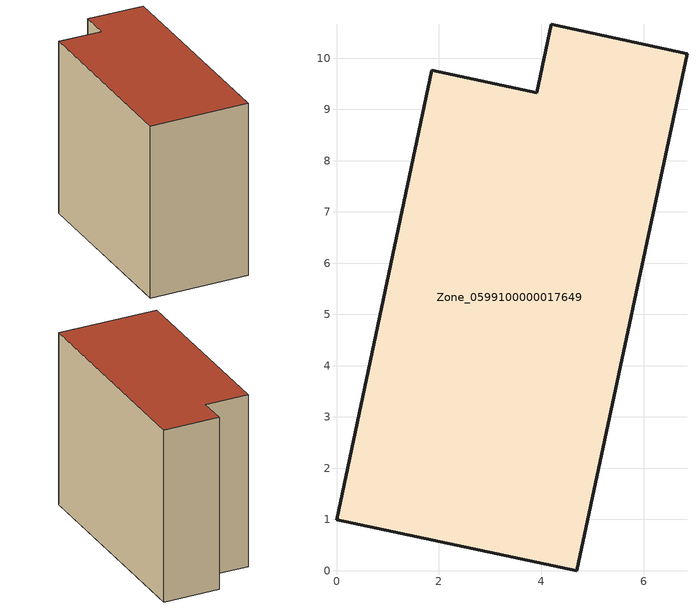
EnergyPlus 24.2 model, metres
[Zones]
Zone_0599100000017649
 floor ground (C_G): 4.69,0 0,0.99 1.86,9.77 3.91,9.33 4.19,10.66 6.84,10.09 z0
 wall outside (C_F): 0,0.99 4.69,0 6.84,10.09 4.19,10.66 3.91,9.33 1.86,9.77 0,0.99 z0:8.48
 roof outside (C_R): 4.19,10.66 3.91,9.33 1.86,9.77 0,0.99 4.69,0 6.84,10.09 z8.48
[BUILDING]
Pand.0599100000017649: North Axis=0; Terrain=City; Loads Convergence Tolerance Value=0.04; Temperature Convergence Tolerance Value=0.4; Solar Distribution=FullExterior; Maximum Number of Warmup Days=25; Minimum Number of Warmup Days=1
[Site:Location]
Rotterdam.The.Hague.AP_ZH_NLD Design_Conditions: Latitude=51.96; Longitude=4.45; Time Zone=1; Elevation=-4.5
[SITE:GROUNDTEMPERATURE:BUILDINGSURFACE]
18, 18, 18, 18, 18, 18, 18, 18, 18, 18, 18, 18
[MATERIAL] Thermal Absorptance=0.9; Solar Absorptance=0.7; Visible Absorptance=0.7
Name | Roughness | Thickness | Conductivity | Density | Specific Heat
G.TI.1975-1991 | MediumSmooth | 0.15 | 0.288461 | 540 | 1210
F.TI.1975-1991 | Rough | 0.3 | 0.230769 | 1920 | 840
R.TI.1975-1991 | MediumRough | 0.2 | 0.153846 | 1500 | 1000
[CONSTRUCTION]
C_G: G.TI.1975-1991
C_F: F.TI.1975-1991
C_R: R.TI.1975-1991
[ZONE]
Zone_0599100000017649: Type=1; Multiplier=1; Ceiling Height=Autocalculate; Volume=Autocalculate; Floor Area=autocalculate; Part of Total Floor Area=Yes
[ZONEINFILTRATION:DESIGNFLOWRATE]
Infil_Zone_0599100000017649: Zone or ZoneList or Space or SpaceList=Zone_0599100000017649; Schedule=AlwaysOn; Design Flow Rate Calculation Method=Flow/Area; Flow Rate per Floor Area=0.003; Constant Term Coefficient=1; Temperature Term Coefficient=0; Velocity Term Coefficient=0; Velocity Squared Term Coefficient=0
[HVACTEMPLATE:ZONE:IDEALLOADSAIRSYSTEM]
Zone_0599100000017649: Maximum Heating Supply Air Temperature=50; Minimum Cooling Supply Air Temperature=13; Maximum Heating Supply Air Humidity Ratio=0.0156; Minimum Cooling Supply Air Humidity Ratio=0.0077; Heating Limit=NoLimit; Cooling Limit=NoLimit; Dehumidification Control Type=ConstantSensibleHeatRatio; Cooling Sensible Heat Ratio=0.7; Dehumidification Setpoint=60; Humidification Control Type=None; Humidification Setpoint=30; Outdoor Air Method=None; Outdoor Air Flow Rate per Person=0.00944; Outdoor Air Flow Rate per Zone Floor Area=0; Outdoor Air Flow Rate per Zone=0; Demand Controlled Ventilation Type=None; Outdoor Air Economizer Type=NoEconomizer; Heat Recovery Type=None; Sensible Heat Recovery Effectiveness=0.7; Latent Heat Recovery Effectiveness=0.65
[ZONECONTROL:THERMOSTAT]
ThermostatControl_Zone_0599100000017649: Zone or ZoneList=Zone_0599100000017649; Control Type Schedule=DualSetpointControlType; Control 1=Thermostat_Zone_0599100000017649; Temperature Difference Between Cutout And Setpoint=0
[THERMOSTATSETPOINT:DUALSETPOINT]
Thermostat_Zone_0599100000017649: Heating Setpoint Temperature Schedule=HeatingSetpoint_Zone_0599100000017649; Cooling Setpoint Temperature Schedule=CoolingSetpoint_Zone_0599100000017649
[SCHEDULE:COMPACT]
HeatingSetpoint_Zone_0599100000017649: Through: 12/31, For: AllDays, Until: 24:00, 21
CoolingSetpoint_Zone_0599100000017649: Through: 12/31, For: AllDays, Until: 24:00, 24
DualSetpointControlType: Through: 12/31, For: AllDays, Until: 24:00, 4
AlwaysOn: Through: 12/31, For: AllDays, Until: 24:00, 1
